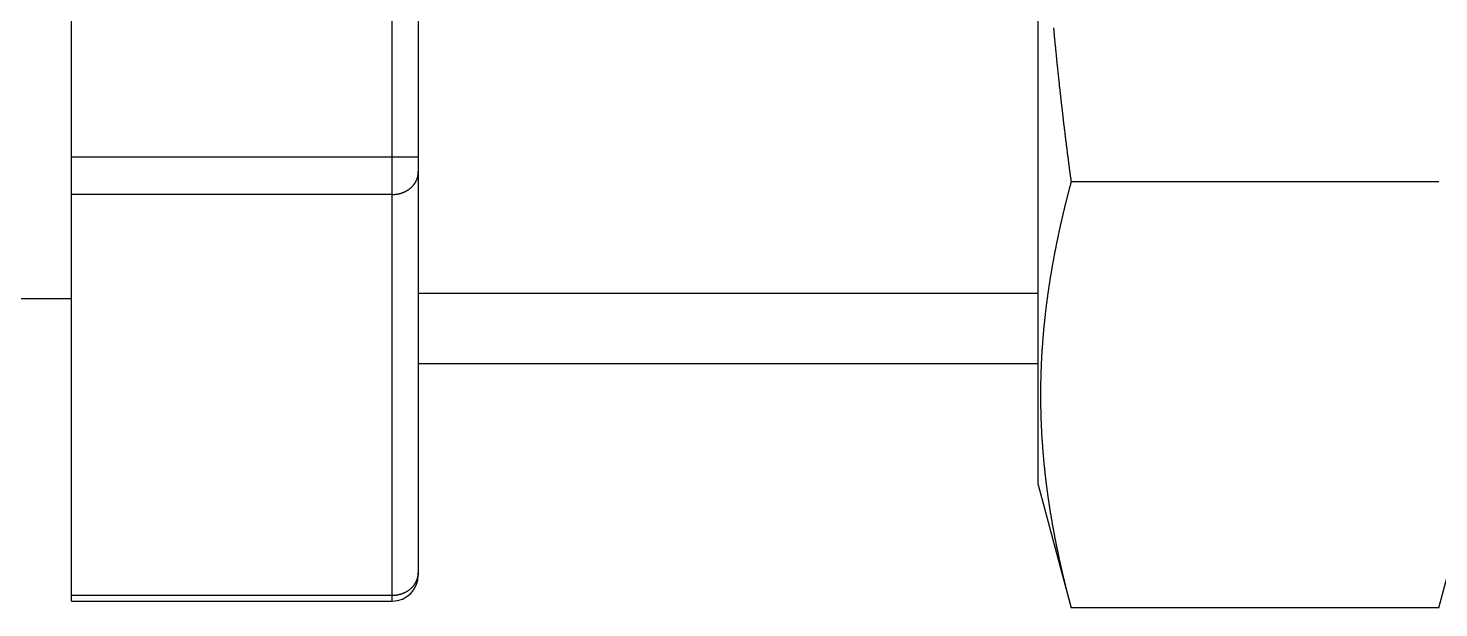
# Model space of a CAD drawing. Extents: x 8.8 to 94.1, y -12.6 to 64.2.
# Drawn here: x 32.52 to 48.79, y 8.78 to 15.46 of the extents above; entities that cross this region are included whole.
import ezdxf

# ---------------------------------------------------------------- set-up
doc = ezdxf.new("R2010")
doc.units = 0
doc.layers.get('0').update_dxf_attribs({"linetype": 'CONTINUOUS'})
doc.layers.add('LY_1', color=7, linetype='CONTINUOUS')

msp = doc.modelspace()

# ---------------------------------------------------------------- linework, layer by layer
at = {"color": 7, "linetype": 'CONTINUOUS'}
for p, q in [((33.022, 8.857), (33.022, 28.332)), ((37.022, 28.032), (37.022, 9.157)), ((44.172, 10.195), (44.172, 26.995)), ((48.793, 13.687), (44.551, 13.687)), ((32.022, 12.345), (33.022, 12.345)), ((37.022, 11.595), (44.172, 11.595)), ((44.172, 10.195), (44.551, 8.78)), ((48.793, 8.78), (49.172, 10.195)), ((33.022, 8.857), (36.722, 8.857)), ((48.793, 8.78), (44.551, 8.78))]:
    msp.add_line(p, q, dxfattribs=at)
at = {"color": 7}
for points in [[(44.348, 15.465, 0), (44.349, 15.453, 0), (44.351, 15.441, 0), (44.352, 15.43, 0), (44.353, 15.418, 0), (44.354, 15.406, 0), (44.355, 15.394, 0), (44.356, 15.383, 0), (44.357, 15.371, 0), (44.358, 15.359, 0), (44.359, 15.347, 0), (44.361, 15.335, 0), (44.362, 15.323, 0), (44.363, 15.312, 0), (44.364, 15.3, 0), (44.365, 15.288, 0), (44.366, 15.276, 0), (44.367, 15.265, 0), (44.369, 15.253, 0), (44.37, 15.241, 0), (44.371, 15.229, 0), (44.372, 15.217, 0), (44.373, 15.206, 0), (44.374, 15.194, 0), (44.376, 15.182, 0), (44.377, 15.17, 0), (44.378, 15.158, 0), (44.379, 15.147, 0), (44.38, 15.135, 0), (44.382, 15.123, 0), (44.383, 15.111, 0), (44.384, 15.1, 0), (44.385, 15.088, 0), (44.386, 15.076, 0), (44.388, 15.064, 0), (44.389, 15.052, 0), (44.39, 15.04, 0), (44.391, 15.029, 0), (44.392, 15.017, 0), (44.394, 15.005, 0), (44.395, 14.993, 0), (44.396, 14.982, 0), (44.397, 14.97, 0), (44.399, 14.958, 0), (44.4, 14.946, 0), (44.401, 14.934, 0), (44.402, 14.923, 0), (44.404, 14.911, 0), (44.405, 14.899, 0), (44.406, 14.887, 0), (44.407, 14.876, 0), (44.409, 14.864, 0), (44.41, 14.852, 0), (44.411, 14.84, 0), (44.413, 14.828, 0), (44.414, 14.817, 0), (44.415, 14.805, 0), (44.416, 14.793, 0), (44.418, 14.781, 0), (44.419, 14.77, 0), (44.42, 14.758, 0), (44.422, 14.746, 0), (44.423, 14.734, 0), (44.424, 14.722, 0), (44.425, 14.711, 0), (44.427, 14.699, 0), (44.428, 14.687, 0), (44.429, 14.675, 0), (44.431, 14.664, 0), (44.432, 14.652, 0), (44.433, 14.64, 0), (44.435, 14.628, 0), (44.436, 14.616, 0), (44.437, 14.605, 0), (44.439, 14.593, 0), (44.44, 14.581, 0), (44.441, 14.569, 0), (44.443, 14.557, 0), (44.444, 14.546, 0), (44.446, 14.534, 0), (44.447, 14.522, 0), (44.448, 14.511, 0), (44.45, 14.499, 0), (44.451, 14.487, 0), (44.452, 14.475, 0), (44.454, 14.463, 0), (44.455, 14.452, 0), (44.456, 14.44, 0), (44.458, 14.428, 0), (44.459, 14.416, 0), (44.461, 14.405, 0), (44.462, 14.393, 0), (44.463, 14.381, 0), (44.465, 14.369, 0), (44.466, 14.357, 0), (44.468, 14.346, 0), (44.469, 14.334, 0), (44.47, 14.322, 0), (44.472, 14.31, 0), (44.473, 14.299, 0), (44.475, 14.287, 0), (44.476, 14.275, 0), (44.478, 14.263, 0), (44.479, 14.252, 0), (44.48, 14.24, 0), (44.482, 14.228, 0), (44.483, 14.216, 0), (44.485, 14.204, 0), (44.486, 14.193, 0), (44.488, 14.181, 0), (44.489, 14.169, 0), (44.491, 14.158, 0), (44.492, 14.146, 0), (44.493, 14.134, 0), (44.495, 14.122, 0), (44.496, 14.11, 0), (44.498, 14.099, 0), (44.499, 14.087, 0), (44.501, 14.075, 0), (44.502, 14.063, 0), (44.504, 14.052, 0), (44.505, 14.04, 0), (44.507, 14.028, 0), (44.508, 14.016, 0), (44.51, 14.005, 0), (44.511, 13.993, 0), (44.513, 13.981, 0), (44.514, 13.969, 0), (44.516, 13.958, 0), (44.517, 13.946, 0), (44.519, 13.934, 0), (44.52, 13.922, 0), (44.522, 13.911, 0), (44.523, 13.899, 0), (44.525, 13.887, 0), (44.526, 13.875, 0), (44.528, 13.864, 0), (44.529, 13.852, 0), (44.531, 13.84, 0), (44.533, 13.828, 0), (44.534, 13.817, 0), (44.536, 13.805, 0), (44.537, 13.793, 0), (44.539, 13.781, 0), (44.54, 13.77, 0), (44.542, 13.758, 0), (44.543, 13.746, 0), (44.545, 13.734, 0), (44.547, 13.723, 0), (44.548, 13.711, 0), (44.55, 13.699, 0), (44.551, 13.687, 0)], [(44.551, 13.687, 0), (44.55, 13.681, 0), (44.548, 13.675, 0), (44.546, 13.669, 0), (44.545, 13.662, 0), (44.543, 13.656, 0), (44.541, 13.65, 0), (44.54, 13.643, 0), (44.538, 13.637, 0), (44.536, 13.631, 0), (44.535, 13.625, 0), (44.533, 13.618, 0), (44.531, 13.612, 0), (44.53, 13.606, 0), (44.528, 13.6, 0), (44.526, 13.593, 0), (44.525, 13.587, 0), (44.523, 13.581, 0), (44.522, 13.575, 0), (44.52, 13.568, 0), (44.518, 13.562, 0), (44.517, 13.556, 0), (44.515, 13.549, 0), (44.514, 13.543, 0), (44.512, 13.537, 0), (44.51, 13.531, 0), (44.509, 13.524, 0), (44.507, 13.518, 0), (44.505, 13.512, 0), (44.504, 13.505, 0), (44.502, 13.499, 0), (44.501, 13.493, 0), (44.499, 13.487, 0), (44.498, 13.48, 0), (44.496, 13.474, 0), (44.494, 13.468, 0), (44.493, 13.461, 0), (44.491, 13.455, 0), (44.49, 13.449, 0), (44.488, 13.443, 0), (44.487, 13.436, 0), (44.485, 13.43, 0), (44.483, 13.424, 0), (44.482, 13.417, 0), (44.48, 13.411, 0), (44.479, 13.405, 0), (44.477, 13.399, 0), (44.476, 13.392, 0), (44.474, 13.386, 0), (44.473, 13.38, 0), (44.471, 13.373, 0), (44.47, 13.367, 0), (44.468, 13.361, 0), (44.467, 13.354, 0), (44.465, 13.348, 0), (44.464, 13.342, 0), (44.462, 13.335, 0), (44.461, 13.329, 0), (44.459, 13.323, 0), (44.458, 13.316, 0), (44.456, 13.31, 0), (44.455, 13.304, 0), (44.453, 13.298, 0), (44.452, 13.291, 0), (44.45, 13.285, 0), (44.449, 13.279, 0), (44.447, 13.272, 0), (44.446, 13.266, 0), (44.444, 13.26, 0), (44.443, 13.253, 0), (44.442, 13.247, 0), (44.44, 13.241, 0), (44.439, 13.234, 0), (44.437, 13.228, 0), (44.436, 13.222, 0), (44.434, 13.216, 0), (44.433, 13.209, 0), (44.431, 13.203, 0), (44.43, 13.197, 0), (44.429, 13.19, 0), (44.427, 13.184, 0), (44.426, 13.178, 0), (44.425, 13.171, 0), (44.423, 13.165, 0), (44.422, 13.159, 0), (44.42, 13.152, 0), (44.419, 13.146, 0), (44.417, 13.139, 0), (44.416, 13.133, 0), (44.415, 13.127, 0), (44.413, 13.12, 0), (44.412, 13.114, 0), (44.411, 13.108, 0), (44.409, 13.101, 0), (44.408, 13.095, 0), (44.407, 13.089, 0), (44.405, 13.082, 0), (44.404, 13.076, 0), (44.402, 13.07, 0), (44.401, 13.063, 0), (44.4, 13.057, 0), (44.398, 13.051, 0), (44.397, 13.044, 0), (44.396, 13.038, 0), (44.394, 13.032, 0), (44.393, 13.025, 0), (44.392, 13.019, 0), (44.39, 13.013, 0), (44.389, 13.006, 0), (44.388, 13, 0), (44.386, 12.994, 0), (44.385, 12.987, 0), (44.384, 12.981, 0), (44.383, 12.975, 0), (44.381, 12.968, 0), (44.38, 12.962, 0), (44.379, 12.956, 0), (44.377, 12.949, 0), (44.376, 12.943, 0), (44.375, 12.937, 0), (44.374, 12.93, 0), (44.372, 12.924, 0), (44.371, 12.917, 0), (44.37, 12.911, 0), (44.369, 12.905, 0), (44.367, 12.898, 0), (44.366, 12.892, 0), (44.365, 12.886, 0), (44.364, 12.879, 0), (44.362, 12.873, 0), (44.361, 12.867, 0), (44.36, 12.86, 0), (44.359, 12.854, 0), (44.358, 12.847, 0), (44.356, 12.841, 0), (44.355, 12.835, 0), (44.354, 12.828, 0), (44.353, 12.822, 0), (44.352, 12.816, 0), (44.35, 12.809, 0), (44.349, 12.803, 0), (44.348, 12.796, 0), (44.347, 12.79, 0), (44.346, 12.784, 0), (44.344, 12.777, 0), (44.343, 12.771, 0), (44.342, 12.764, 0), (44.341, 12.758, 0), (44.34, 12.752, 0), (44.339, 12.745, 0), (44.338, 12.739, 0), (44.337, 12.733, 0), (44.335, 12.726, 0), (44.334, 12.72, 0), (44.333, 12.713, 0), (44.332, 12.707, 0), (44.331, 12.701, 0), (44.33, 12.694, 0), (44.329, 12.688, 0), (44.328, 12.682, 0), (44.326, 12.675, 0), (44.325, 12.669, 0), (44.324, 12.662, 0), (44.323, 12.656, 0), (44.322, 12.65, 0), (44.321, 12.643, 0), (44.32, 12.637, 0), (44.319, 12.63, 0), (44.318, 12.624, 0), (44.317, 12.618, 0), (44.316, 12.611, 0), (44.315, 12.605, 0), (44.313, 12.598, 0), (44.312, 12.592, 0), (44.311, 12.586, 0), (44.31, 12.579, 0), (44.309, 12.573, 0), (44.308, 12.566, 0), (44.307, 12.56, 0), (44.306, 12.554, 0), (44.305, 12.547, 0), (44.304, 12.541, 0), (44.303, 12.534, 0), (44.302, 12.528, 0), (44.301, 12.522, 0), (44.3, 12.515, 0), (44.299, 12.509, 0), (44.298, 12.502, 0), (44.297, 12.496, 0), (44.296, 12.49, 0), (44.295, 12.483, 0), (44.294, 12.477, 0), (44.293, 12.47, 0), (44.292, 12.464, 0), (44.291, 12.457, 0), (44.291, 12.451, 0), (44.29, 12.445, 0), (44.289, 12.438, 0), (44.288, 12.432, 0), (44.287, 12.425, 0), (44.286, 12.419, 0), (44.285, 12.413, 0), (44.284, 12.406, 0), (44.283, 12.4, 0), (44.282, 12.393, 0), (44.281, 12.387, 0), (44.28, 12.38, 0), (44.279, 12.374, 0), (44.279, 12.368, 0), (44.278, 12.361, 0), (44.277, 12.355, 0), (44.276, 12.348, 0), (44.275, 12.342, 0), (44.274, 12.336, 0), (44.273, 12.329, 0), (44.272, 12.323, 0), (44.272, 12.316, 0), (44.271, 12.31, 0), (44.27, 12.303, 0), (44.269, 12.297, 0), (44.268, 12.291, 0), (44.267, 12.284, 0), (44.267, 12.278, 0), (44.266, 12.271, 0), (44.265, 12.265, 0), (44.264, 12.258, 0), (44.263, 12.252, 0), (44.263, 12.246, 0), (44.262, 12.239, 0), (44.261, 12.233, 0), (44.26, 12.226, 0), (44.26, 12.22, 0), (44.259, 12.213, 0), (44.258, 12.207, 0), (44.257, 12.2, 0), (44.256, 12.194, 0), (44.256, 12.188, 0), (44.255, 12.181, 0), (44.254, 12.175, 0), (44.253, 12.168, 0), (44.253, 12.162, 0), (44.252, 12.155, 0), (44.251, 12.149, 0), (44.251, 12.143, 0), (44.25, 12.136, 0), (44.249, 12.13, 0), (44.248, 12.123, 0), (44.248, 12.117, 0), (44.247, 12.11, 0), (44.246, 12.104, 0), (44.246, 12.097, 0), (44.245, 12.091, 0), (44.244, 12.085, 0), (44.243, 12.078, 0), (44.243, 12.072, 0), (44.242, 12.065, 0), (44.242, 12.059, 0), (44.241, 12.052, 0), (44.24, 12.046, 0), (44.24, 12.039, 0), (44.239, 12.033, 0), (44.238, 12.027, 0), (44.238, 12.02, 0), (44.237, 12.014, 0), (44.236, 12.007, 0), (44.236, 12.001, 0), (44.235, 11.994, 0), (44.235, 11.988, 0), (44.234, 11.981, 0), (44.233, 11.975, 0), (44.233, 11.968, 0), (44.232, 11.962, 0), (44.232, 11.956, 0), (44.231, 11.949, 0), (44.23, 11.943, 0), (44.23, 11.936, 0), (44.229, 11.93, 0), (44.229, 11.923, 0), (44.228, 11.917, 0), (44.228, 11.91, 0), (44.227, 11.904, 0), (44.227, 11.897, 0), (44.226, 11.891, 0), (44.226, 11.884, 0), (44.225, 11.878, 0), (44.225, 11.871, 0), (44.224, 11.865, 0), (44.224, 11.859, 0), (44.223, 11.852, 0), (44.222, 11.846, 0), (44.222, 11.839, 0), (44.222, 11.833, 0), (44.221, 11.826, 0), (44.221, 11.82, 0), (44.22, 11.813, 0), (44.22, 11.807, 0), (44.219, 11.8, 0), (44.219, 11.794, 0), (44.218, 11.787, 0), (44.218, 11.781, 0), (44.217, 11.774, 0), (44.217, 11.768, 0), (44.217, 11.762, 0), (44.216, 11.755, 0), (44.216, 11.749, 0), (44.215, 11.742, 0), (44.215, 11.736, 0), (44.215, 11.729, 0), (44.214, 11.723, 0), (44.214, 11.716, 0), (44.213, 11.71, 0), (44.213, 11.703, 0), (44.212, 11.697, 0), (44.212, 11.69, 0), (44.212, 11.684, 0), (44.211, 11.678, 0), (44.211, 11.671, 0), (44.211, 11.665, 0), (44.21, 11.658, 0), (44.21, 11.652, 0), (44.21, 11.645, 0), (44.209, 11.639, 0), (44.209, 11.632, 0), (44.209, 11.626, 0), (44.208, 11.619, 0), (44.208, 11.613, 0), (44.208, 11.606, 0), (44.207, 11.6, 0), (44.207, 11.593, 0), (44.207, 11.587, 0), (44.207, 11.58, 0), (44.206, 11.574, 0), (44.206, 11.567, 0), (44.206, 11.561, 0), (44.206, 11.554, 0), (44.205, 11.548, 0), (44.205, 11.541, 0), (44.205, 11.535, 0), (44.205, 11.528, 0), (44.204, 11.522, 0), (44.204, 11.516, 0), (44.204, 11.509, 0), (44.203, 11.503, 0), (44.203, 11.496, 0), (44.203, 11.49, 0), (44.203, 11.483, 0), (44.203, 11.477, 0), (44.203, 11.47, 0), (44.202, 11.464, 0), (44.202, 11.457, 0), (44.202, 11.451, 0), (44.202, 11.444, 0), (44.202, 11.438, 0), (44.201, 11.431, 0), (44.201, 11.425, 0), (44.201, 11.418, 0), (44.201, 11.412, 0), (44.201, 11.405, 0), (44.201, 11.399, 0), (44.2, 11.392, 0), (44.2, 11.386, 0), (44.2, 11.38, 0), (44.2, 11.373, 0), (44.2, 11.367, 0), (44.2, 11.36, 0), (44.2, 11.354, 0), (44.2, 11.347, 0), (44.2, 11.341, 0), (44.2, 11.334, 0), (44.2, 11.328, 0), (44.199, 11.321, 0), (44.199, 11.315, 0), (44.199, 11.308, 0), (44.199, 11.302, 0), (44.199, 11.295, 0), (44.199, 11.289, 0), (44.199, 11.282, 0), (44.199, 11.276, 0), (44.199, 11.269, 0), (44.199, 11.263, 0), (44.199, 11.256, 0), (44.199, 11.25, 0), (44.199, 11.243, 0), (44.199, 11.237, 0), (44.199, 11.23, 0), (44.199, 11.224, 0), (44.199, 11.217, 0), (44.199, 11.211, 0), (44.199, 11.204, 0), (44.199, 11.198, 0), (44.199, 11.191, 0), (44.199, 11.185, 0), (44.199, 11.178, 0), (44.199, 11.172, 0), (44.199, 11.166, 0), (44.199, 11.159, 0), (44.199, 11.153, 0), (44.199, 11.146, 0), (44.2, 11.14, 0), (44.2, 11.133, 0), (44.2, 11.127, 0), (44.2, 11.12, 0), (44.2, 11.114, 0), (44.2, 11.107, 0), (44.2, 11.101, 0), (44.2, 11.094, 0), (44.2, 11.088, 0), (44.2, 11.081, 0), (44.2, 11.075, 0), (44.201, 11.068, 0), (44.201, 11.062, 0), (44.201, 11.055, 0), (44.201, 11.049, 0), (44.201, 11.042, 0), (44.201, 11.036, 0), (44.202, 11.029, 0), (44.202, 11.023, 0), (44.202, 11.017, 0), (44.202, 11.01, 0), (44.202, 11.004, 0), (44.203, 10.997, 0), (44.203, 10.991, 0), (44.203, 10.984, 0), (44.203, 10.978, 0), (44.203, 10.971, 0), (44.203, 10.965, 0), (44.204, 10.958, 0), (44.204, 10.952, 0), (44.204, 10.945, 0), (44.204, 10.939, 0), (44.205, 10.932, 0), (44.205, 10.926, 0), (44.205, 10.919, 0), (44.205, 10.913, 0), (44.206, 10.906, 0), (44.206, 10.9, 0), (44.206, 10.893, 0), (44.206, 10.887, 0), (44.207, 10.88, 0), (44.207, 10.874, 0), (44.207, 10.867, 0), (44.208, 10.861, 0), (44.208, 10.854, 0), (44.208, 10.848, 0), (44.209, 10.842, 0), (44.209, 10.835, 0), (44.209, 10.829, 0), (44.21, 10.822, 0), (44.21, 10.816, 0), (44.21, 10.809, 0), (44.211, 10.803, 0), (44.211, 10.796, 0), (44.211, 10.79, 0), (44.212, 10.783, 0), (44.212, 10.777, 0), (44.212, 10.77, 0), (44.213, 10.764, 0), (44.213, 10.757, 0), (44.214, 10.751, 0), (44.214, 10.745, 0), (44.214, 10.738, 0), (44.215, 10.732, 0), (44.215, 10.725, 0), (44.216, 10.719, 0), (44.216, 10.712, 0), (44.217, 10.706, 0), (44.217, 10.699, 0), (44.217, 10.693, 0), (44.218, 10.686, 0), (44.218, 10.68, 0), (44.219, 10.673, 0), (44.219, 10.667, 0), (44.22, 10.66, 0), (44.22, 10.654, 0), (44.221, 10.648, 0), (44.221, 10.641, 0), (44.221, 10.634, 0), (44.222, 10.628, 0), (44.222, 10.622, 0), (44.223, 10.615, 0), (44.223, 10.609, 0), (44.224, 10.602, 0), (44.224, 10.596, 0), (44.225, 10.589, 0), (44.225, 10.583, 0), (44.226, 10.576, 0), (44.226, 10.57, 0), (44.227, 10.563, 0), (44.228, 10.557, 0), (44.228, 10.55, 0), (44.229, 10.544, 0), (44.229, 10.538, 0), (44.23, 10.531, 0), (44.23, 10.525, 0), (44.231, 10.518, 0), (44.232, 10.512, 0), (44.232, 10.505, 0), (44.233, 10.499, 0), (44.233, 10.492, 0), (44.234, 10.486, 0), (44.234, 10.479, 0), (44.235, 10.473, 0), (44.236, 10.467, 0), (44.236, 10.46, 0), (44.237, 10.454, 0), (44.238, 10.447, 0), (44.238, 10.441, 0), (44.239, 10.434, 0), (44.239, 10.428, 0), (44.24, 10.421, 0), (44.241, 10.415, 0), (44.242, 10.409, 0), (44.242, 10.402, 0), (44.243, 10.396, 0), (44.243, 10.389, 0), (44.244, 10.383, 0), (44.245, 10.376, 0), (44.245, 10.37, 0), (44.246, 10.363, 0), (44.247, 10.357, 0), (44.248, 10.351, 0), (44.248, 10.344, 0), (44.249, 10.338, 0), (44.25, 10.331, 0), (44.25, 10.325, 0), (44.251, 10.318, 0), (44.252, 10.312, 0), (44.253, 10.305, 0), (44.253, 10.299, 0), (44.254, 10.293, 0), (44.255, 10.286, 0), (44.256, 10.28, 0), (44.256, 10.273, 0), (44.257, 10.267, 0), (44.258, 10.26, 0), (44.259, 10.254, 0), (44.26, 10.247, 0), (44.26, 10.241, 0), (44.261, 10.235, 0), (44.262, 10.228, 0), (44.263, 10.222, 0), (44.263, 10.215, 0), (44.264, 10.209, 0), (44.265, 10.202, 0), (44.266, 10.196, 0), (44.267, 10.19, 0), (44.267, 10.183, 0), (44.268, 10.177, 0), (44.269, 10.17, 0), (44.27, 10.164, 0), (44.271, 10.157, 0), (44.272, 10.151, 0), (44.272, 10.145, 0), (44.273, 10.138, 0), (44.274, 10.132, 0), (44.275, 10.125, 0), (44.276, 10.119, 0), (44.277, 10.112, 0), (44.278, 10.106, 0), (44.279, 10.1, 0), (44.279, 10.093, 0), (44.28, 10.087, 0), (44.281, 10.08, 0), (44.282, 10.074, 0), (44.283, 10.068, 0), (44.284, 10.061, 0), (44.285, 10.055, 0), (44.286, 10.048, 0), (44.287, 10.042, 0), (44.288, 10.035, 0), (44.289, 10.029, 0), (44.29, 10.023, 0), (44.291, 10.016, 0), (44.291, 10.01, 0), (44.292, 10.003, 0), (44.293, 9.997, 0), (44.294, 9.991, 0), (44.295, 9.984, 0), (44.296, 9.978, 0), (44.297, 9.971, 0), (44.298, 9.965, 0), (44.299, 9.958, 0), (44.3, 9.952, 0), (44.301, 9.946, 0), (44.302, 9.939, 0), (44.303, 9.933, 0), (44.304, 9.926, 0), (44.305, 9.92, 0), (44.306, 9.914, 0), (44.307, 9.907, 0), (44.308, 9.901, 0), (44.309, 9.894, 0), (44.31, 9.888, 0), (44.311, 9.882, 0), (44.312, 9.875, 0), (44.313, 9.869, 0), (44.315, 9.862, 0), (44.316, 9.856, 0), (44.317, 9.85, 0), (44.318, 9.843, 0), (44.319, 9.837, 0), (44.32, 9.83, 0), (44.321, 9.824, 0), (44.322, 9.818, 0), (44.323, 9.811, 0), (44.324, 9.805, 0), (44.325, 9.799, 0), (44.326, 9.792, 0), (44.328, 9.786, 0), (44.329, 9.779, 0), (44.33, 9.773, 0), (44.331, 9.767, 0), (44.332, 9.76, 0), (44.333, 9.754, 0), (44.334, 9.747, 0), (44.335, 9.741, 0), (44.337, 9.735, 0), (44.338, 9.728, 0), (44.339, 9.722, 0), (44.34, 9.715, 0), (44.341, 9.709, 0), (44.342, 9.703, 0), (44.343, 9.696, 0), (44.344, 9.69, 0), (44.346, 9.684, 0), (44.347, 9.677, 0), (44.348, 9.671, 0), (44.349, 9.664, 0), (44.35, 9.658, 0), (44.352, 9.652, 0), (44.353, 9.645, 0), (44.354, 9.639, 0), (44.355, 9.633, 0), (44.356, 9.626, 0), (44.358, 9.62, 0), (44.359, 9.614, 0), (44.36, 9.607, 0), (44.361, 9.601, 0), (44.362, 9.594, 0), (44.364, 9.588, 0), (44.365, 9.582, 0), (44.366, 9.575, 0), (44.367, 9.569, 0), (44.369, 9.563, 0), (44.37, 9.556, 0), (44.371, 9.55, 0), (44.372, 9.544, 0), (44.374, 9.537, 0), (44.375, 9.531, 0), (44.376, 9.524, 0), (44.377, 9.518, 0), (44.379, 9.512, 0), (44.38, 9.505, 0), (44.381, 9.499, 0), (44.383, 9.493, 0), (44.384, 9.486, 0), (44.385, 9.48, 0), (44.386, 9.474, 0), (44.388, 9.467, 0), (44.389, 9.461, 0), (44.39, 9.455, 0), (44.392, 9.448, 0), (44.393, 9.442, 0), (44.394, 9.436, 0), (44.396, 9.429, 0), (44.397, 9.423, 0), (44.398, 9.416, 0), (44.4, 9.41, 0), (44.401, 9.404, 0), (44.402, 9.397, 0), (44.404, 9.391, 0), (44.405, 9.385, 0), (44.407, 9.378, 0), (44.408, 9.372, 0), (44.409, 9.366, 0), (44.411, 9.359, 0), (44.412, 9.353, 0), (44.413, 9.347, 0), (44.415, 9.34, 0), (44.416, 9.334, 0), (44.417, 9.328, 0), (44.419, 9.321, 0), (44.42, 9.315, 0), (44.422, 9.309, 0), (44.423, 9.302, 0), (44.425, 9.296, 0), (44.426, 9.29, 0), (44.427, 9.283, 0), (44.429, 9.277, 0), (44.43, 9.271, 0), (44.431, 9.264, 0), (44.433, 9.258, 0), (44.434, 9.252, 0), (44.436, 9.245, 0), (44.437, 9.239, 0), (44.439, 9.233, 0), (44.44, 9.227, 0), (44.442, 9.22, 0), (44.443, 9.214, 0), (44.444, 9.208, 0), (44.446, 9.201, 0), (44.447, 9.195, 0), (44.449, 9.189, 0), (44.45, 9.182, 0), (44.452, 9.176, 0), (44.453, 9.17, 0), (44.455, 9.163, 0), (44.456, 9.157, 0), (44.458, 9.151, 0), (44.459, 9.144, 0), (44.461, 9.138, 0), (44.462, 9.132, 0), (44.464, 9.126, 0), (44.465, 9.119, 0), (44.467, 9.113, 0), (44.468, 9.107, 0), (44.47, 9.1, 0), (44.471, 9.094, 0), (44.473, 9.088, 0), (44.474, 9.081, 0), (44.476, 9.075, 0), (44.477, 9.069, 0), (44.479, 9.062, 0), (44.48, 9.056, 0), (44.482, 9.05, 0), (44.483, 9.044, 0), (44.485, 9.037, 0), (44.487, 9.031, 0), (44.488, 9.025, 0), (44.49, 9.018, 0), (44.491, 9.012, 0), (44.493, 9.006, 0), (44.494, 9, 0), (44.496, 8.993, 0), (44.498, 8.987, 0), (44.499, 8.981, 0), (44.501, 8.974, 0), (44.502, 8.968, 0), (44.504, 8.962, 0), (44.505, 8.956, 0), (44.507, 8.949, 0), (44.509, 8.943, 0), (44.51, 8.937, 0), (44.512, 8.93, 0), (44.514, 8.924, 0), (44.515, 8.918, 0), (44.517, 8.912, 0), (44.518, 8.905, 0), (44.52, 8.899, 0), (44.522, 8.893, 0), (44.523, 8.886, 0), (44.525, 8.88, 0), (44.526, 8.874, 0), (44.528, 8.868, 0), (44.53, 8.861, 0), (44.531, 8.855, 0), (44.533, 8.849, 0), (44.535, 8.843, 0), (44.536, 8.836, 0), (44.538, 8.83, 0), (44.54, 8.824, 0), (44.541, 8.817, 0), (44.543, 8.811, 0), (44.545, 8.805, 0), (44.546, 8.799, 0), (44.548, 8.792, 0), (44.55, 8.786, 0), (44.551, 8.78, 0)]]:
    msp.add_polyline3d(points, dxfattribs=at)
at = {"color": 7, "linetype": 'CONTINUOUS'}
msp.add_arc((36.722, 9.157), 0.3, 270, 0, dxfattribs=at)
at = {"layer": 'LY_1', "color": 3, "linetype": 'CONTINUOUS'}
for p, q in [((36.722, 8.857), (36.722, 28.332)), ((33.022, 13.976), (37.022, 13.976)), ((36.722, 13.543), (33.022, 13.543)), ((37.022, 12.407), (44.172, 12.407)), ((33.022, 8.924), (36.722, 8.924))]:
    msp.add_line(p, q, dxfattribs=at)
for points in [[(36.722, 13.543, 0), (36.726, 13.543, 0), (36.73, 13.543, 0), (36.733, 13.543, 0), (36.737, 13.543, 0), (36.74, 13.543, 0), (36.744, 13.544, 0), (36.748, 13.544, 0), (36.752, 13.544, 0), (36.755, 13.545, 0), (36.759, 13.545, 0), (36.763, 13.545, 0), (36.766, 13.546, 0), (36.77, 13.546, 0), (36.773, 13.547, 0), (36.777, 13.547, 0), (36.781, 13.548, 0), (36.784, 13.549, 0), (36.788, 13.549, 0), (36.791, 13.55, 0), (36.795, 13.551, 0), (36.799, 13.552, 0), (36.802, 13.552, 0), (36.806, 13.553, 0), (36.809, 13.554, 0), (36.813, 13.555, 0), (36.816, 13.556, 0), (36.82, 13.557, 0), (36.823, 13.558, 0), (36.827, 13.559, 0), (36.83, 13.56, 0), (36.834, 13.562, 0), (36.837, 13.563, 0), (36.84, 13.564, 0), (36.844, 13.565, 0), (36.847, 13.567, 0), (36.85, 13.568, 0), (36.854, 13.569, 0), (36.857, 13.571, 0), (36.86, 13.572, 0), (36.864, 13.574, 0), (36.867, 13.575, 0), (36.87, 13.577, 0), (36.873, 13.578, 0), (36.876, 13.58, 0), (36.88, 13.582, 0), (36.883, 13.583, 0), (36.886, 13.585, 0), (36.889, 13.587, 0), (36.892, 13.589, 0), (36.895, 13.59, 0), (36.898, 13.592, 0), (36.901, 13.594, 0), (36.904, 13.596, 0), (36.907, 13.598, 0), (36.91, 13.6, 0), (36.913, 13.602, 0), (36.915, 13.604, 0), (36.918, 13.606, 0), (36.921, 13.608, 0), (36.924, 13.61, 0), (36.926, 13.613, 0), (36.929, 13.615, 0), (36.932, 13.617, 0), (36.934, 13.619, 0), (36.937, 13.621, 0), (36.939, 13.624, 0), (36.942, 13.626, 0), (36.944, 13.628, 0), (36.947, 13.631, 0), (36.949, 13.633, 0), (36.952, 13.636, 0), (36.954, 13.638, 0), (36.956, 13.64, 0), (36.959, 13.643, 0), (36.961, 13.646, 0), (36.963, 13.648, 0), (36.965, 13.651, 0), (36.967, 13.653, 0), (36.969, 13.656, 0), (36.972, 13.659, 0), (36.974, 13.661, 0), (36.976, 13.664, 0), (36.977, 13.667, 0), (36.98, 13.669, 0), (36.981, 13.672, 0), (36.983, 13.675, 0), (36.985, 13.678, 0), (36.987, 13.68, 0), (36.988, 13.683, 0), (36.99, 13.686, 0), (36.992, 13.689, 0), (36.993, 13.692, 0), (36.995, 13.695, 0), (36.996, 13.698, 0), (36.998, 13.7, 0), (36.999, 13.703, 0), (37.001, 13.706, 0), (37.002, 13.709, 0), (37.003, 13.712, 0), (37.005, 13.715, 0), (37.006, 13.718, 0), (37.007, 13.721, 0), (37.008, 13.724, 0), (37.009, 13.727, 0), (37.01, 13.73, 0), (37.011, 13.733, 0), (37.012, 13.737, 0), (37.013, 13.74, 0), (37.014, 13.743, 0), (37.015, 13.746, 0), (37.016, 13.749, 0), (37.016, 13.752, 0), (37.017, 13.755, 0), (37.018, 13.758, 0), (37.018, 13.762, 0), (37.019, 13.765, 0), (37.019, 13.768, 0), (37.02, 13.771, 0), (37.02, 13.774, 0), (37.021, 13.777, 0), (37.021, 13.781, 0), (37.021, 13.784, 0), (37.022, 13.787, 0), (37.022, 13.79, 0), (37.022, 13.793, 0), (37.022, 13.796, 0), (37.022, 13.8, 0), (37.022, 13.803, 0)], [(36.722, 8.924, 0), (36.726, 8.924, 0), (36.73, 8.924, 0), (36.733, 8.924, 0), (36.737, 8.925, 0), (36.74, 8.925, 0), (36.744, 8.925, 0), (36.748, 8.925, 0), (36.752, 8.925, 0), (36.755, 8.926, 0), (36.759, 8.926, 0), (36.763, 8.927, 0), (36.766, 8.927, 0), (36.77, 8.928, 0), (36.773, 8.928, 0), (36.777, 8.929, 0), (36.781, 8.929, 0), (36.784, 8.93, 0), (36.788, 8.931, 0), (36.791, 8.931, 0), (36.795, 8.932, 0), (36.799, 8.933, 0), (36.802, 8.934, 0), (36.806, 8.935, 0), (36.809, 8.935, 0), (36.813, 8.936, 0), (36.816, 8.937, 0), (36.82, 8.938, 0), (36.823, 8.939, 0), (36.827, 8.941, 0), (36.83, 8.942, 0), (36.834, 8.943, 0), (36.837, 8.944, 0), (36.84, 8.945, 0), (36.844, 8.947, 0), (36.847, 8.948, 0), (36.85, 8.949, 0), (36.854, 8.951, 0), (36.857, 8.952, 0), (36.86, 8.953, 0), (36.864, 8.955, 0), (36.867, 8.956, 0), (36.87, 8.958, 0), (36.873, 8.96, 0), (36.876, 8.961, 0), (36.88, 8.963, 0), (36.883, 8.965, 0), (36.886, 8.966, 0), (36.889, 8.968, 0), (36.892, 8.97, 0), (36.895, 8.972, 0), (36.898, 8.973, 0), (36.901, 8.975, 0), (36.904, 8.977, 0), (36.907, 8.979, 0), (36.91, 8.981, 0), (36.913, 8.983, 0), (36.915, 8.985, 0), (36.918, 8.987, 0), (36.921, 8.989, 0), (36.924, 8.992, 0), (36.926, 8.994, 0), (36.929, 8.996, 0), (36.932, 8.998, 0), (36.934, 9, 0), (36.937, 9.003, 0), (36.939, 9.005, 0), (36.942, 9.007, 0), (36.944, 9.01, 0), (36.947, 9.012, 0), (36.949, 9.014, 0), (36.952, 9.017, 0), (36.954, 9.019, 0), (36.956, 9.022, 0), (36.959, 9.024, 0), (36.961, 9.027, 0), (36.963, 9.029, 0), (36.965, 9.032, 0), (36.967, 9.034, 0), (36.969, 9.037, 0), (36.972, 9.04, 0), (36.974, 9.042, 0), (36.976, 9.045, 0), (36.977, 9.048, 0), (36.98, 9.05, 0), (36.981, 9.053, 0), (36.983, 9.056, 0), (36.985, 9.059, 0), (36.987, 9.062, 0), (36.988, 9.064, 0), (36.99, 9.067, 0), (36.992, 9.07, 0), (36.993, 9.073, 0), (36.995, 9.076, 0), (36.996, 9.079, 0), (36.998, 9.082, 0), (36.999, 9.085, 0), (37.001, 9.088, 0), (37.002, 9.091, 0), (37.003, 9.094, 0), (37.005, 9.097, 0), (37.006, 9.1, 0), (37.007, 9.103, 0), (37.008, 9.106, 0), (37.009, 9.109, 0), (37.01, 9.112, 0), (37.011, 9.115, 0), (37.012, 9.118, 0), (37.013, 9.121, 0), (37.014, 9.124, 0), (37.015, 9.127, 0), (37.016, 9.13, 0), (37.016, 9.133, 0), (37.017, 9.136, 0), (37.018, 9.14, 0), (37.018, 9.143, 0), (37.019, 9.146, 0), (37.019, 9.149, 0), (37.02, 9.152, 0), (37.02, 9.155, 0), (37.021, 9.159, 0), (37.021, 9.162, 0), (37.021, 9.165, 0), (37.022, 9.168, 0), (37.022, 9.171, 0), (37.022, 9.174, 0), (37.022, 9.178, 0), (37.022, 9.181, 0), (37.022, 9.184, 0)]]:
    msp.add_polyline3d(points, dxfattribs=at)

doc.saveas('drawing.dxf')
